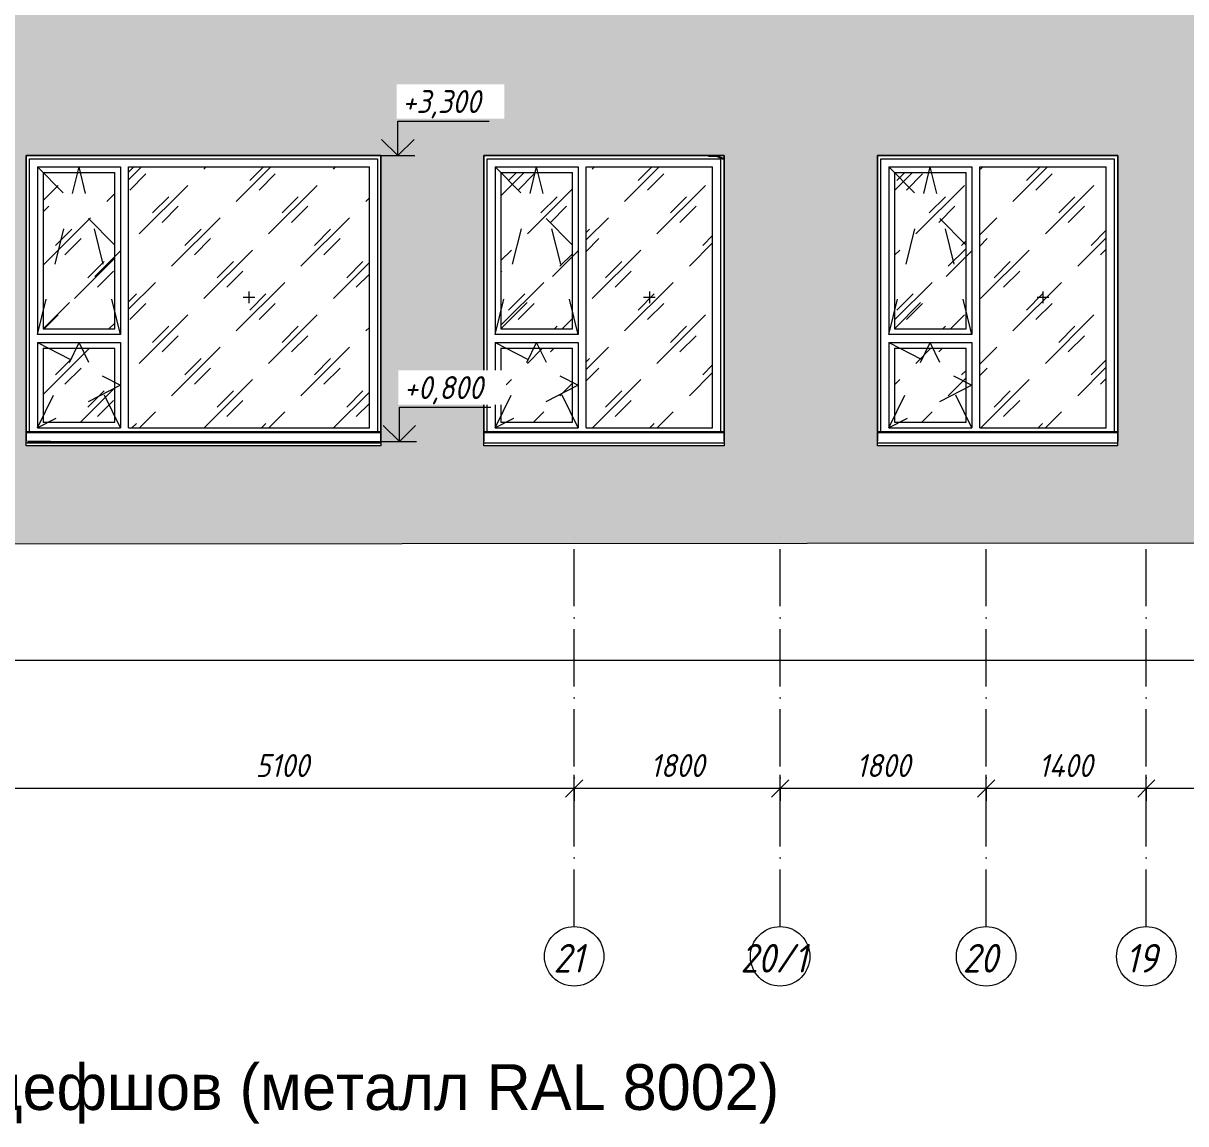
# Model space of a CAD drawing. Header units: millimetres. Extents: x 3914 to 319671, y -18248 to 19136.
# Drawn here: x 235551 to 245711, y -5163 to 4456 of the extents above; entities that cross this region are included whole.
import ezdxf

# ---------------------------------------------------------------- set-up
doc = ezdxf.new("R2010")
doc.units = ezdxf.units.MM
doc.linetypes.add('50_200_ШТРИХ_1Т_ш5_п1_п1_', pattern=[700, 500, -100, 0, -100])
doc.linetypes.add('Штрих', pattern=[635, 317.5, -317.5])
for name, color, linetype, lineweight in [('A-ANNO-DIMS', 7, 'Continuous', 9), ('A-ANNO-DIMS-100', 7, 'Continuous', 9), ('A-DETL-2', 7, 'Continuous', 5), ('A-GENM', 7, 'Continuous', 9), ('A-GLAZ', 7, 'Continuous', 9), ('A-GLAZ-1', 7, 'Continuous', 5), ('A-GLAZ-2', 7, 'Штрих', 5), ('A-WALL', 7, 'Continuous', 5), ('A-WALL-PATT', 7, 'Continuous', 5), ('G-ANNO-DIMS', 7, 'Continuous', 9), ('G-ANNO-DIMS-1', 7, 'Continuous', 20), ('Оси', 7, 'Continuous', 9), ('Оси-1', 7, '50_200_ШТРИХ_1Т_ш5_п1_п1_', 9)]:
    doc.layers.add(name, color=color, linetype=linetype, lineweight=lineweight)
doc.styles.add('ISOCPEUR_I_2', font='isocpeui.ttf', dxfattribs={"width": 0.9, "height": 250})
doc.styles.add('ISOCPEUR_I_3', font='isocpeui.ttf', dxfattribs={"width": 0.9, "height": 200})
doc.dimstyles.new('ISO-2_0_0_9К_Средний_с_подложкой', dxfattribs={"dimscale": 304.8, "dimtxt": 199.196235, "dimasz": 0.492126, "dimexe": 0.393701, "dimexo": 0, "dimgap": 0.131234, "dimtad": 1, "dimdec": 0, "dimzin": 0, "dimdsep": 46, "dimtxsty": 'ISOCPEUR_I_3', "dimblk1": 'OBLIQUE', "dimblk2": 'OBLIQUE', "dimsah": 1, "dimcen": 0.09, "dimdle": 0.393701, "dimazin": 0, "dimtfac": 1, "dimtdec": 4, "dimtix": 1, "dimtmove": 0, "dimatfit": 3, "dimfxl": 1, "dimtvp": 1, "dimtfill": 1, "dimtolj": 1, "dimtzin": 0, "dimarcsym": 2})
pattern_1 = [(45, (-39007.8, 1300), (-282.8427, 282.8427), [200, -600]), (45, (-39207.8, 1200), (-282.8427, 282.8427), [600, -200]), (45, (-38807.8, 1100), (-282.8427, 282.8427), [200, -600])]

# ---------------------------------------------------------------- blocks, each defined once
blk = doc.blocks.new('Окно_СКБ_2Ст_БезПР - ОК-11_2100х2500_h_-V250-АР2_ТР1_Фасад ___-1')
at = {"layer": 'A-GLAZ-1'}
h = blk.add_hatch(dxfattribs=at)
h.set_pattern_fill('FP_116', color=256, style=0, pattern_type=2)
h.set_pattern_definition(pattern_1)
h.paths.add_polyline_path([(-72760, 1785), (-72135, 1785), (-72135, 3150), (-72760, 3150), (-72760, 2020)], flags=0)
h = blk.add_hatch(dxfattribs=at)
h.set_pattern_fill('FP_116', color=256, style=0, pattern_type=2)
h.set_pattern_definition(pattern_1)
h.paths.add_polyline_path([(-72015, 920), (-70910, 920), (-70910, 3200), (-72015, 3200), (-72015, 926)], flags=0)
h = blk.add_hatch(dxfattribs=at)
h.set_pattern_fill('FP_116', color=256, style=0, pattern_type=2)
h.set_pattern_definition(pattern_1)
h.paths.add_polyline_path([(-72153, 970), (-72135, 970), (-72135, 1615), (-72760, 1615), (-72760, 970), (-72536, 970)], flags=0)
for p, q in [((-72910, 3300), (-72910, 803)), ((-70810, 3300), (-72910, 3300)), ((-72880, 885), (-72880, 3270)), ((-72880, 3270), (-70840, 3270)), ((-70840, 3270), (-70840, 885)), ((-70810, 803), (-70810, 3300)), ((-72810, 3200), (-72810, 1735)), ((-72810, 3200), (-72085, 3200)), ((-72760, 3150), (-72760, 1785)), ((-72760, 3150), (-72135, 3150)), ((-72135, 1785), (-72135, 3150)), ((-72085, 3200), (-72085, 1735)), ((-72015, 920), (-72015, 3200)), ((-72015, 3200), (-70910, 3200)), ((-70910, 920), (-70910, 3200)), ((-71413, 2060), (-71513, 2060)), ((-71463, 2110), (-71463, 2010)), ((-72085, 1735), (-72810, 1735)), ((-72760, 1785), (-72135, 1785)), ((-72810, 1665), (-72810, 920)), ((-72810, 1665), (-72085, 1665)), ((-72085, 1665), (-72085, 920)), ((-72760, 1615), (-72760, 970)), ((-72760, 1615), (-72135, 1615)), ((-72135, 970), (-72135, 1615)), ((-72810, 920), (-72085, 920)), ((-72760, 970), (-72135, 970)), ((-72015, 920), (-70910, 920))]:
    blk.add_line(p, q, dxfattribs=at)
at = {"layer": 'A-GLAZ-2'}
for p, q in [((-72810, 1735), (-72448, 3200)), ((-72810, 3200), (-72085, 2467)), ((-72085, 1735), (-72448, 3200)), ((-72085, 2467), (-72810, 1735)), ((-72810, 920), (-72448, 1665)), ((-72810, 1665), (-72085, 1292)), ((-72085, 920), (-72448, 1665)), ((-72085, 1292), (-72810, 920))]:
    blk.add_line(p, q, dxfattribs=at)
blk = doc.blocks.new('Окно_СКБ_2Ст_БезПР - ОК-11_2100х2500_h_-V251-АР2_ТР1_Фасад ___-1')
at = {"layer": 'A-GLAZ-1'}
h = blk.add_hatch(dxfattribs=at)
h.set_pattern_fill('FP_116', color=256, style=0, pattern_type=2)
h.set_pattern_definition(pattern_1)
h.paths.add_polyline_path([(-75601, 1785), (-75575, 1785), (-75575, 3150), (-76200, 3150), (-76200, 1785)], flags=0)
h = blk.add_hatch(dxfattribs=at)
h.set_pattern_fill('FP_116', color=256, style=0, pattern_type=2)
h.set_pattern_definition(pattern_1)
h.paths.add_polyline_path([(-74350, 920), (-74350, 3200), (-75455, 3200), (-75455, 920), (-74835, 920)], flags=0)
h = blk.add_hatch(dxfattribs=at)
h.set_pattern_fill('FP_116', color=256, style=0, pattern_type=2)
h.set_pattern_definition(pattern_1)
h.paths.add_polyline_path([(-75601, 970), (-75575, 970), (-75575, 1615), (-76200, 1615), (-76200, 970)], flags=0)
for p, q in [((-76350, 3300), (-76350, 803)), ((-74250, 3300), (-76350, 3300)), ((-76320, 885), (-76320, 3270)), ((-76320, 3270), (-74280, 3270)), ((-74280, 3270), (-74280, 885)), ((-74250, 803), (-74250, 3300)), ((-76250, 3200), (-76250, 1735)), ((-76250, 3200), (-75525, 3200)), ((-76200, 3150), (-76200, 1785)), ((-76200, 3150), (-75575, 3150)), ((-75575, 1785), (-75575, 3150)), ((-75525, 3200), (-75525, 1735)), ((-75455, 920), (-75455, 3200)), ((-75455, 3200), (-74350, 3200)), ((-74350, 920), (-74350, 3200)), ((-74853, 2060), (-74953, 2060)), ((-74903, 2110), (-74903, 2010)), ((-75525, 1735), (-76250, 1735)), ((-76200, 1785), (-75575, 1785)), ((-76250, 1665), (-76250, 920)), ((-76250, 1665), (-75525, 1665)), ((-75525, 1665), (-75525, 920)), ((-76200, 1615), (-76200, 970)), ((-76200, 1615), (-75575, 1615)), ((-75575, 970), (-75575, 1615)), ((-76250, 920), (-75525, 920)), ((-76200, 970), (-75575, 970)), ((-75455, 920), (-74350, 920))]:
    blk.add_line(p, q, dxfattribs=at)
at = {"layer": 'A-GLAZ-2'}
for p, q in [((-76250, 1735), (-75888, 3200)), ((-76250, 3200), (-75525, 2467)), ((-75525, 1735), (-75888, 3200)), ((-75525, 2467), (-76250, 1735)), ((-76250, 920), (-75888, 1665)), ((-76250, 1665), (-75525, 1292)), ((-75525, 920), (-75888, 1665)), ((-75525, 1292), (-76250, 920))]:
    blk.add_line(p, q, dxfattribs=at)
blk = doc.blocks.new('Окно_СКБ_2Ст_БезПР - ОК-10_3100х2500_h_-35750672-АР2_ТР1_Фасад ___-1')
at = {"layer": 'A-GLAZ-1'}
h = blk.add_hatch(dxfattribs=at)
h.set_pattern_fill('FP_116', color=256, style=0, pattern_type=2)
h.set_pattern_definition(pattern_1)
h.paths.add_polyline_path([(-80200, 1785), (-79575, 1785), (-79575, 3150), (-80200, 3150), (-80200, 2020)], flags=0)
h = blk.add_hatch(dxfattribs=at)
h.set_pattern_fill('FP_116', color=256, style=0, pattern_type=2)
h.set_pattern_definition(pattern_1)
h.paths.add_polyline_path([(-79455, 920), (-77350, 920), (-77350, 3200), (-79455, 3200), (-79455, 926)], flags=0)
h = blk.add_hatch(dxfattribs=at)
h.set_pattern_fill('FP_116', color=256, style=0, pattern_type=2)
h.set_pattern_definition(pattern_1)
h.paths.add_polyline_path([(-79814, 970), (-79575, 970), (-79575, 1615), (-80200, 1615), (-80200, 970), (-80198, 970)], flags=0)
for p, q in [((-80350, 3300), (-80350, 803)), ((-77250, 3300), (-80350, 3300)), ((-80320, 885), (-80320, 3270)), ((-80320, 3270), (-77280, 3270)), ((-77280, 3270), (-77280, 885)), ((-77250, 803), (-77250, 3300)), ((-80250, 3200), (-80250, 1735)), ((-80250, 3200), (-79525, 3200)), ((-80200, 3150), (-80200, 1785)), ((-80200, 3150), (-79575, 3150)), ((-79575, 1785), (-79575, 3150)), ((-79525, 3200), (-79525, 1735)), ((-79455, 920), (-79455, 3200)), ((-79455, 3200), (-77350, 3200)), ((-77350, 920), (-77350, 3200)), ((-78352, 2060), (-78452, 2060)), ((-78402, 2110), (-78402, 2010)), ((-79525, 1735), (-80250, 1735)), ((-80200, 1785), (-79575, 1785)), ((-80250, 1665), (-80250, 920)), ((-80250, 1665), (-79525, 1665)), ((-79525, 1665), (-79525, 920)), ((-80200, 1615), (-80200, 970)), ((-80200, 1615), (-79575, 1615)), ((-79575, 970), (-79575, 1615)), ((-80250, 920), (-79525, 920)), ((-80200, 970), (-79575, 970)), ((-79455, 920), (-77350, 920))]:
    blk.add_line(p, q, dxfattribs=at)
at = {"layer": 'A-GLAZ-2'}
for p, q in [((-80250, 1735), (-79887, 3200)), ((-80250, 3200), (-79525, 2467)), ((-79525, 1735), (-79887, 3200)), ((-79525, 2467), (-80250, 1735)), ((-80250, 920), (-79887, 1665)), ((-80250, 1665), (-79525, 1292)), ((-79525, 920), (-79887, 1665)), ((-79525, 1292), (-80250, 920))]:
    blk.add_line(p, q, dxfattribs=at)
blk = doc.blocks.new('Фахверк_Влож_Полоса верхняя - Полоса верхняя_Фахверка-V300-АР2_ТР1_Фасад ___-1')
at = {"layer": 'A-GENM'}
for p, q in [((-74386, 3300), (-74386, 3295)), ((-74386, 3295), (-74317, 3295)), ((-74317, 3295), (-74266, 3270)), ((-74265, 3275), (-74316, 3300)), ((-74266, 3270), (-74250, 3270)), ((-74250, 3275), (-74265, 3275))]:
    blk.add_line(p, q, dxfattribs=at)
blk = doc.blocks.new('WNW_Отлив - Отлив_металлический-33965102-АР2_ТР1_Фасад ___-1')
at = {"layer": 'A-GLAZ-1'}
for p, q in [((-70810, 9285), (-72910, 9285)), ((-70810, 9275), (-72910, 9275)), ((-72910, 9188), (-72910, 9203)), ((-72910, 9163), (-72910, 9188)), ((-72910, 9188), (-70810, 9188)), ((-70810, 9163), (-72910, 9163)), ((-70810, 9203), (-70810, 9188)), ((-70810, 9188), (-70810, 9163))]:
    blk.add_line(p, q, dxfattribs=at)
blk = doc.blocks.new('WNW_Отлив - Отлив_металлический-33822956-АР2_ТР1_Фасад ___-1')
at = {"layer": 'A-GLAZ-1'}
for p, q in [((-77250, 9285), (-80350, 9285)), ((-77250, 9275), (-80350, 9275)), ((-80350, 9188), (-80350, 9203)), ((-80350, 9163), (-80350, 9188)), ((-80350, 9188), (-77250, 9188)), ((-77250, 9163), (-80350, 9163)), ((-77250, 9203), (-77250, 9188)), ((-77250, 9188), (-77250, 9163))]:
    blk.add_line(p, q, dxfattribs=at)
blk = doc.blocks.new('Ось сетки - Круг_Ø6_00__ISO-2_5_0_9K_ кружки поменьше-23056867-АР2_ТР1_Фасад ___-1')
at = {"layer": 'Оси'}
blk.add_circle((-110, -3700), 260, dxfattribs=at)
blk = doc.blocks.new('DIMBLOCK68-АР2_ТР1_Фасад ___-1')
at = {"layer": 'A-ANNO-DIMS-100', "transparency": 16777216}
for p, q in [((245366, -2339), (245366, -2113)), ((249466, -2339), (249466, -2113)), ((249466, -2233), (245366, -2233)), ((245366, -2233), (245366, -2339)), ((249466, -2233), (249466, -2339))]:
    blk.add_line(p, q, dxfattribs=at)
at = {"layer": 'A-ANNO-DIMS-100', "lineweight": 20, "transparency": 16777216}
for p, q in [((245366, -2233), (245291, -2308)), ((245366, -2233), (245441, -2158)), ((249466, -2233), (249391, -2308)), ((249466, -2233), (249541, -2158))]:
    blk.add_line(p, q, dxfattribs=at)
at = {"layer": 'A-ANNO-DIMS-100', "color": 0, "transparency": 16777216, "insert": (247175, -1932), "char_height": 200, "width": 579.2, "attachment_point": 1, "line_spacing_factor": 1.149209, "style": 'ISOCPEUR_I_3', "bg_fill": 3, "box_fill_scale": 1.25, "bg_fill_color": 256, "bg_fill_true_color": 13158600, "bg_fill_transparency": 0}
blk.add_mtext('4100', dxfattribs=at)
blk = doc.blocks.new('_Oblique')
at = {"color": 0, "linetype": 'ByBlock', "lineweight": -2}
blk.add_line((-0.5, -0.5), (0.5, 0.5), dxfattribs=at)
blk = doc.blocks.new('DIMBLOCK69-АР2_ТР1_Фасад ___-1')
at = {"layer": 'A-ANNO-DIMS-100', "transparency": 16777216}
for p, q in [((243966, -2339), (243966, -2113)), ((245366, -2339), (245366, -2113)), ((245366, -2233), (243966, -2233)), ((243966, -2233), (243966, -2339)), ((245366, -2233), (245366, -2339))]:
    blk.add_line(p, q, dxfattribs=at)
at = {"layer": 'A-ANNO-DIMS-100', "lineweight": 20, "transparency": 16777216}
for p, q in [((243966, -2233), (243891, -2308)), ((243966, -2233), (244041, -2158)), ((245366, -2233), (245291, -2308)), ((245366, -2233), (245441, -2158))]:
    blk.add_line(p, q, dxfattribs=at)
at = {"layer": 'A-ANNO-DIMS-100', "color": 0, "transparency": 16777216, "insert": (244425, -1932), "char_height": 200, "width": 579.2, "attachment_point": 1, "line_spacing_factor": 1.149209, "style": 'ISOCPEUR_I_3', "bg_fill": 3, "box_fill_scale": 1.25, "bg_fill_color": 256, "bg_fill_true_color": 13158600, "bg_fill_transparency": 0}
blk.add_mtext('1400', dxfattribs=at)
blk = doc.blocks.new('DIMBLOCK70-АР2_ТР1_Фасад ___-1')
at = {"layer": 'A-ANNO-DIMS-100', "transparency": 16777216}
for p, q in [((242166, -2339), (242166, -2113)), ((243966, -2339), (243966, -2113)), ((243966, -2233), (242166, -2233)), ((242166, -2233), (242166, -2339)), ((243966, -2233), (243966, -2339))]:
    blk.add_line(p, q, dxfattribs=at)
at = {"layer": 'A-ANNO-DIMS-100', "lineweight": 20, "transparency": 16777216}
for p, q in [((242166, -2233), (242091, -2308)), ((242166, -2233), (242241, -2158)), ((243966, -2233), (243891, -2308)), ((243966, -2233), (244041, -2158))]:
    blk.add_line(p, q, dxfattribs=at)
at = {"layer": 'A-ANNO-DIMS-100', "color": 0, "transparency": 16777216, "insert": (242832, -1932), "char_height": 200, "width": 560.81, "attachment_point": 1, "line_spacing_factor": 1.149209, "style": 'ISOCPEUR_I_3', "bg_fill": 3, "box_fill_scale": 1.25, "bg_fill_color": 256, "bg_fill_true_color": 13158600, "bg_fill_transparency": 0}
blk.add_mtext('1800', dxfattribs=at)
blk = doc.blocks.new('DIMBLOCK71-АР2_ТР1_Фасад ___-1')
at = {"layer": 'A-ANNO-DIMS-100', "transparency": 16777216}
for p, q in [((240366, -2339), (240366, -2113)), ((242166, -2339), (242166, -2113)), ((242166, -2233), (240366, -2233)), ((240366, -2233), (240366, -2339)), ((242166, -2233), (242166, -2339))]:
    blk.add_line(p, q, dxfattribs=at)
at = {"layer": 'A-ANNO-DIMS-100', "lineweight": 20, "transparency": 16777216}
for p, q in [((240366, -2233), (240291, -2308)), ((240366, -2233), (240441, -2158)), ((242166, -2233), (242091, -2308)), ((242166, -2233), (242241, -2158))]:
    blk.add_line(p, q, dxfattribs=at)
at = {"layer": 'A-ANNO-DIMS-100', "color": 0, "transparency": 16777216, "insert": (241032, -1932), "char_height": 200, "width": 560.81, "attachment_point": 1, "line_spacing_factor": 1.149209, "style": 'ISOCPEUR_I_3', "bg_fill": 3, "box_fill_scale": 1.25, "bg_fill_color": 256, "bg_fill_true_color": 13158600, "bg_fill_transparency": 0}
blk.add_mtext('1800', dxfattribs=at)
blk = doc.blocks.new('DIMBLOCK72-АР2_ТР1_Фасад ___-1')
at = {"layer": 'A-ANNO-DIMS-100', "transparency": 16777216}
for p, q in [((235266, -2339), (235266, -2113)), ((240366, -2339), (240366, -2113)), ((240366, -2233), (235266, -2233)), ((235266, -2233), (235266, -2339)), ((240366, -2233), (240366, -2339))]:
    blk.add_line(p, q, dxfattribs=at)
at = {"layer": 'A-ANNO-DIMS-100', "lineweight": 20, "transparency": 16777216}
for p, q in [((235266, -2233), (235191, -2308)), ((235266, -2233), (235341, -2158)), ((240366, -2233), (240291, -2308)), ((240366, -2233), (240441, -2158))]:
    blk.add_line(p, q, dxfattribs=at)
at = {"layer": 'A-ANNO-DIMS-100', "color": 0, "transparency": 16777216, "insert": (237582, -1932), "char_height": 200, "width": 560.81, "attachment_point": 1, "line_spacing_factor": 1.149209, "style": 'ISOCPEUR_I_3', "bg_fill": 3, "box_fill_scale": 1.25, "bg_fill_color": 256, "bg_fill_true_color": 13158600, "bg_fill_transparency": 0}
blk.add_mtext('5100', dxfattribs=at)
blk = doc.blocks.new('DIMBLOCK86-АР2_ТР1_Фасад ___-1')
at = {"layer": 'A-ANNO-DIMS-100', "transparency": 16777216}
for p, q in [((190916, -1219), (190916, -993)), ((315816, -1219), (315816, -993)), ((315936, -1113), (190796, -1113)), ((190916, -1113), (190916, -1219)), ((315816, -1113), (315816, -1219))]:
    blk.add_line(p, q, dxfattribs=at)
at = {"layer": 'A-ANNO-DIMS-100', "lineweight": 20, "transparency": 16777216}
for p, q in [((190916, -1113), (190841, -1188)), ((190916, -1113), (190991, -1038)), ((315816, -1113), (315741, -1188)), ((315816, -1113), (315891, -1038))]:
    blk.add_line(p, q, dxfattribs=at)
at = {"layer": 'A-ANNO-DIMS-100', "color": 0, "transparency": 16777216, "insert": (252998, -811), "char_height": 200, "width": 882.59, "attachment_point": 1, "line_spacing_factor": 1.149209, "style": 'ISOCPEUR_I_3', "bg_fill": 3, "box_fill_scale": 1.25, "bg_fill_color": 256, "bg_fill_true_color": 13158600, "bg_fill_transparency": 0}
blk.add_mtext('124900', dxfattribs=at)
blk = doc.blocks.new('Высотные отметки - Стрелка_Верх-17668718-АР2_ТР1_Фасад ___-1')
at = {"layer": 'G-ANNO-DIMS'}
for p, q in [((2945, 7800), (3745, 7800)), ((2945, 7500), (2945, 7800)), ((2794, 7500), (3094, 7500))]:
    blk.add_line(p, q, dxfattribs=at)
at = {"layer": 'G-ANNO-DIMS-1'}
for q in [(2804, 7641), (3087, 7641)]:
    blk.add_line((2945, 7500), q, dxfattribs=at)

msp = doc.modelspace()

# ---------------------------------------------------------------- hatches: boundary and pattern name
at = {"layer": 'A-WALL-PATT'}
h = msp.add_hatch(dxfattribs=at)
h.set_pattern_fill('FP_109', color=256, style=0, pattern_type=2)
h.set_pattern_definition([(180, (274035.58, 4301), (-2e-14, -154), [125, -137]), (90, (274035.58, 4236), (-262, 2e-14), [65, -89]), (180, (274035.58, 4236), (-2e-14, -154), [125, -137]), (90, (274047.58, 4236), (-262, 2e-14), [65, -89]), (180, (274172.58, 4236), (-2e-14, -154), [125, -137]), (180, (274172.58, 4301), (-2e-14, -154), [125, -137]), (90, (273916.58, 4313), (-262, 2e-14), [65, -89]), (90, (274166.58, 4313), (-262, 2e-14), [65, -89]), (0, (273916.58, 4313), (0, -154), [250, -12]), (0, (273916.58, 4378), (0, -154), [250, -12])])
h.paths.add_polyline_path([(230590.6, 3600), (230724.7, 3600), (230724.7, 4200), (274015.9, 4200), (274015.9, 8400), (222865.9, 8400), (222865.9, 4200), (226997.1, 4200), (226997.1, 3600), (230365.5, 3600)], flags=0)
h.paths.add_polyline_path([(244155.9, 4963), (243015.9, 4964), (243015.9, 7500), (245115.9, 7500), (245115.9, 4963), (244461, 4963)], flags=0)
h.paths.add_polyline_path([(268520.3, 4963), (268265.9, 4964), (268265.9, 7500), (271365.9, 7500), (271365.9, 4963), (268672.1, 4963)], flags=0)
h.paths.add_polyline_path([(265165.7, 4963), (262065.7, 4964), (262065.7, 7500), (265165.7, 7500), (265165.7, 4964)], flags=0)
h.paths.add_polyline_path([(251765.9, 4963), (251765.9, 7500), (254865.9, 7500), (254865.9, 4963), (251817.2, 4963)], flags=0)
h.paths.add_polyline_path([(241180.1, 4963), (239575.9, 4964), (239575.9, 7500), (241675.9, 7500), (241675.9, 4963)], flags=0)
h.paths.add_polyline_path([(238075.9, 4963), (235575.9, 4964), (235575.9, 7500), (238075.9, 7500), (238075.9, 4964)], flags=0)
h.paths.add_polyline_path([(257946.3, 4963), (256065.9, 4964), (256065.9, 7500), (258765.9, 7500), (258765.9, 4963)], flags=0)
h.paths.add_polyline_path([(247243, 4966), (247065.9, 4967), (247065.9, 7500), (247965.9, 7500), (247965.9, 4966)], flags=0)
h.paths.add_polyline_path([(260916, 4966), (260016, 4967), (260016, 7500), (260916, 7500), (260916, 4967)], flags=0)
h.paths.add_polyline_path([(249765.9, 4966), (249765.9, 7500), (250665.9, 7500), (250665.9, 4966), (249828.2, 4966)], flags=0)
h.paths.add_polyline_path([(266265.6, 4966), (266265.6, 7500), (267165.6, 7500), (267165.6, 4966), (266584.4, 4966)], flags=0)
h = msp.add_hatch(dxfattribs=at)
h.set_pattern_fill('FP_126', color=256, style=0, pattern_type=2)
h.set_pattern_definition([(180, (273904.67, 66), (-2e-14, -154), [125, -137]), (90, (273904.67, 1), (-262, 2e-14), [65, -89]), (180, (273904.67, 1), (-2e-14, -154), [125, -137]), (90, (273916.67, 1), (-262, 2e-14), [65, -89]), (180, (274041.67, 1), (-2e-14, -154), [125, -137]), (180, (274041.67, 66), (-2e-14, -154), [125, -137]), (90, (273785.67, 78), (-262, 2e-14), [65, -89]), (90, (274035.67, 78), (-262, 2e-14), [65, -89]), (0, (273785.67, 78), (0, -154), [250, -12]), (0, (273785.67, 143), (0, -154), [250, -12])])
h.paths.add_polyline_path([(254881.7, 300), (258603.4, 300), (258603.4, 372.8), (258911.4, 372.8), (258911.4, 300), (273765.9, 300), (273765.9, 4200), (230955.9, 4200), (230955.9, 300), (232258.4, 300), (232258.4, 357.8), (232566.4, 357.2), (232566.4, 300), (247715.9, 300), (247715.9, 3300), (248815.9, 3300), (248815.9, 300), (251817.2, 300)], flags=0)
h.paths.add_polyline_path([(264165.9, 763), (262065.9, 764), (262065.9, 3300), (264165.9, 3300), (264165.9, 764)], flags=0)
h.paths.add_polyline_path([(240178.3, 763), (239575.9, 764), (239575.9, 3300), (241675.9, 3300), (241675.9, 763), (240325.2, 763)], flags=0)
h.paths.add_polyline_path([(236111.5, 763), (235575.9, 764), (235575.9, 3300), (238675.9, 3300), (238675.9, 763), (236494.5, 763)], flags=0)
h.paths.add_polyline_path([(270204.4, 763), (268265.9, 764), (268265.9, 3300), (271365.9, 3300), (271365.9, 763)], flags=0)
h.paths.add_polyline_path([(243363.7, 763), (243015.9, 764), (243015.9, 3300), (245115.9, 3300), (245115.9, 763), (243389.7, 763)], flags=0)
h.paths.add_polyline_path([(256255.5, 763), (256065.9, 764), (256065.9, 3300), (258365.9, 3300), (258365.9, 763), (256414, 763)], flags=0)
h.paths.add_polyline_path([(267139.9, 763), (265065.9, 764), (265065.9, 3300), (267165.9, 3300), (267165.9, 763)], flags=0)
h.paths.add_polyline_path([(261165.9, 763), (259065.9, 764), (259065.9, 3300), (261165.9, 3300), (261165.9, 764)], flags=0)
h.paths.add_polyline_path([(250284.9, 766), (249765.9, 767), (249765.9, 3300), (254865.9, 3300), (254865.9, 766), (250668, 766)], flags=0)
h.paths.add_polyline_path([(248946.2, 3625), (248946.2, 3775), (249096.2, 3775), (249096.2, 3625)], flags=0)
h.paths.add_polyline_path([(247435.7, 3625), (247435.7, 3775), (247585.7, 3775), (247585.7, 3625)], flags=0)
h = msp.add_hatch(dxfattribs=at)
h.set_pattern_fill('FP_118', color=256, style=0, pattern_type=2)
h.set_pattern_definition([(180, (273905.92, 63.5), (-2e-14, -154), [125, -137]), (90, (273905.92, -1.5), (-262, 2e-14), [65, -89]), (180, (273905.92, -1.5), (-2e-14, -154), [125, -137]), (90, (273917.92, -1.5), (-262, 2e-14), [65, -89]), (180, (274042.92, -1.5), (-2e-14, -154), [125, -137]), (180, (274042.92, 63.5), (-2e-14, -154), [125, -137]), (90, (273786.92, 75.5), (-262, 2e-14), [65, -89]), (90, (274036.92, 75.5), (-262, 2e-14), [65, -89]), (0, (273786.92, 75.5), (0, -154), [250, -12]), (0, (273786.92, 140.5), (0, -154), [250, -12])])
h.paths.add_polyline_path([(230921.7, -100), (274015.9, -70.2), (274015.9, 300), (258911.4, 300), (258911.4, -35.2), (258603.4, -35.2), (258603.4, 300), (248815.9, 300), (248815.9, 0), (247715.9, 0), (247715.9, 300), (232566.4, 299.5), (232566.4, -50.2), (232258.4, -50.2), (232258.4, 300), (230735.9, 300), (230736, -101.6), (230854.8, -99.8)])

# ---------------------------------------------------------------- linework, layer by layer
at = {"layer": 'A-DETL-2'}
msp.add_line((274015.9, -70.2), (230746.8, -100.1), dxfattribs=at)
at = {"layer": 'A-WALL'}
for p, q in [((235575.9, 3300), (238675.9, 3300)), ((235575.9, 802.5), (235575.9, 3300)), ((238675.9, 3300), (238675.9, 802.5)), ((239575.9, 3300), (241675.9, 3300)), ((239575.9, 802.5), (239575.9, 3300)), ((241675.9, 3300), (241675.9, 802.5)), ((243015.9, 3300), (245115.9, 3300)), ((243015.9, 802.5), (243015.9, 3300)), ((245115.9, 3300), (245115.9, 802.5))]:
    msp.add_line(p, q, dxfattribs=at)
at = {"layer": 'G-ANNO-DIMS'}
for p, q in [((236326.3, 3300), (238824.4, 3300)), ((235587.9, 800), (238838.9, 800)), ((235789, 800), (235587.9, 800))]:
    msp.add_line(p, q, dxfattribs=at)
at = {"layer": 'Оси-1'}
for p, q in [((240365.9, -3440), (240365.9, 0)), ((242165.9, -3440), (242165.9, 0)), ((243965.9, -3440), (243965.9, 0)), ((245365.9, -3440), (245365.9, 0))]:
    msp.add_line(p, q, dxfattribs=at)

# ---------------------------------------------------------------- block references
at = {"layer": 'A-GENM'}
msp.add_blockref('Фахверк_Влож_Полоса верхняя - Полоса верхняя_Фахверка-V300-АР2_ТР1_Фасад ___-1', (315925.9, 0), dxfattribs=at)
at = {"layer": 'A-GLAZ'}
for name, p in [('Окно_СКБ_2Ст_БезПР - ОК-10_3100х2500_h_-35750672-АР2_ТР1_Фасад ___-1', (315925.9, 0)), ('Окно_СКБ_2Ст_БезПР - ОК-11_2100х2500_h_-V251-АР2_ТР1_Фасад ___-1', (315925.9, 0)), ('Окно_СКБ_2Ст_БезПР - ОК-11_2100х2500_h_-V250-АР2_ТР1_Фасад ___-1', (315925.9, 0)), ('WNW_Отлив - Отлив_металлический-33822956-АР2_ТР1_Фасад ___-1', (315925.7, -8400)), ('WNW_Отлив - Отлив_металлический-33965102-АР2_ТР1_Фасад ___-1', (312485.7, -8400)), ('WNW_Отлив - Отлив_металлический-33965102-АР2_ТР1_Фасад ___-1', (315925.7, -8400))]:
    msp.add_blockref(name, p, dxfattribs=at)
at = {"layer": 'G-ANNO-DIMS'}
for p in [(235879, -4200), (235893.5, -6700)]:
    msp.add_blockref('Высотные отметки - Стрелка_Верх-17668718-АР2_ТР1_Фасад ___-1', p, dxfattribs=at)
at = {"layer": 'Оси'}
for p in [(240475.9, 0), (242275.9, 0), (244075.9, 0), (245475.9, 0)]:
    msp.add_blockref('Ось сетки - Круг_Ø6_00__ISO-2_5_0_9K_ кружки поменьше-23056867-АР2_ТР1_Фасад ___-1', p, dxfattribs=at)

# ---------------------------------------------------------------- texts
at = {"color": 1, "insert": (232898.9, -4642), "char_height": 400, "attachment_point": 1}
msp.add_mtext_dynamic_manual_height_columns('показать дефшов (металл RAL 8002)', width=24683, gutter_width=1, heights=[0], dxfattribs=at)
at = {"layer": 'Оси', "char_height": 250, "attachment_point": 1, "style": 'ISOCPEUR_I_2'}
for s, insert, width in [('21', (240184.8, -3591.2), 346.329), ('20/1', (241817.9, -3591.2), 750.379), ('20', (243761, -3591.2), 404.05), ('19', (245184.8, -3591.2), 346.329)]:
    msp.add_mtext(s, dxfattribs=dict(at, insert=insert, width=width))

# ---------------------------------------------------------------- next in the draw order: texts
at = {"layer": 'G-ANNO-DIMS', "char_height": 200, "width": 841.377, "attachment_point": 1, "line_spacing_factor": 1.149209, "style": 'ISOCPEUR_I_3', "bg_fill": 3, "box_fill_scale": 1.25, "bg_fill_color": 256, "bg_fill_true_color": 13158600, "bg_fill_transparency": 0}
for s, insert in [('+3,300', (238863.9, 3871.3)), ('+0,800', (238878.3, 1371.3))]:
    msp.add_mtext(s, dxfattribs=dict(at, insert=insert))

# ---------------------------------------------------------------- next in the draw order: dimensions: what is measured, and where the dimension line sits
at = {"layer": 'A-ANNO-DIMS'}
for base, p1, p2, override, picture, middle in [((190915.9, -1112.5), (315815.9, -1218.6), (190915.9, -1218.6), {"dimpost": '<>', "dimfxl": 124899.999966}, 'DIMBLOCK86-АР2_ТР1_Фасад ___-1', (253365.9, -972.5)), ((245365.9, -2233.2), (249465.9, -2339.3), (245365.9, -2339.3), {"dimpost": '<>', "dimfxl": 4100}, 'DIMBLOCK68-АР2_ТР1_Фасад ___-1', (247415.9, -2093.2))]:
    dim = msp.add_linear_dim(base=base, p1=p1, p2=p2, dimstyle='ISO-2_0_0_9К_Средний_с_подложкой', override=override, dxfattribs=at)
    dim.commit()
    dim.dimension.update_dxf_attribs({"geometry": picture, "text_midpoint": middle})

# ---------------------------------------------------------------- next in the draw order: dimensions: what is measured, and where the dimension line sits
dim = msp.add_linear_dim(base=(243965.9, -2233.2), p1=(245365.9, -2339.3), p2=(243965.9, -2339.3), dimstyle='ISO-2_0_0_9К_Средний_с_подложкой', override={"dimpost": '<>', "dimfxl": 1400}, dxfattribs=at)
dim.commit()
dim.dimension.update_dxf_attribs({"geometry": 'DIMBLOCK69-АР2_ТР1_Фасад ___-1', "text_midpoint": (244665.9, -2093.2)})

# ---------------------------------------------------------------- next in the draw order: dimensions: what is measured, and where the dimension line sits
dim = msp.add_linear_dim(base=(242165.9, -2233.2), p1=(243965.9, -2339.3), p2=(242165.9, -2339.3), dimstyle='ISO-2_0_0_9К_Средний_с_подложкой', override={"dimpost": '<>', "dimfxl": 1800}, dxfattribs=at)
dim.commit()
dim.dimension.update_dxf_attribs({"geometry": 'DIMBLOCK70-АР2_ТР1_Фасад ___-1', "text_midpoint": (243065.9, -2093.2)})

# ---------------------------------------------------------------- next in the draw order: dimensions: what is measured, and where the dimension line sits
dim = msp.add_linear_dim(base=(240365.9, -2233.2), p1=(242165.9, -2339.3), p2=(240365.9, -2339.3), dimstyle='ISO-2_0_0_9К_Средний_с_подложкой', override={"dimpost": '<>', "dimfxl": 1800}, dxfattribs=at)
dim.commit()
dim.dimension.update_dxf_attribs({"geometry": 'DIMBLOCK71-АР2_ТР1_Фасад ___-1', "text_midpoint": (241265.9, -2093.2)})

# ---------------------------------------------------------------- next in the draw order: dimensions: what is measured, and where the dimension line sits
dim = msp.add_linear_dim(base=(235265.9, -2233.2), p1=(240365.9, -2339.3), p2=(235265.9, -2339.3), dimstyle='ISO-2_0_0_9К_Средний_с_подложкой', override={"dimpost": '<>', "dimfxl": 5100}, dxfattribs=at)
dim.commit()
dim.dimension.update_dxf_attribs({"geometry": 'DIMBLOCK72-АР2_ТР1_Фасад ___-1', "text_midpoint": (237815.9, -2093.2)})

doc.saveas('drawing.dxf')
